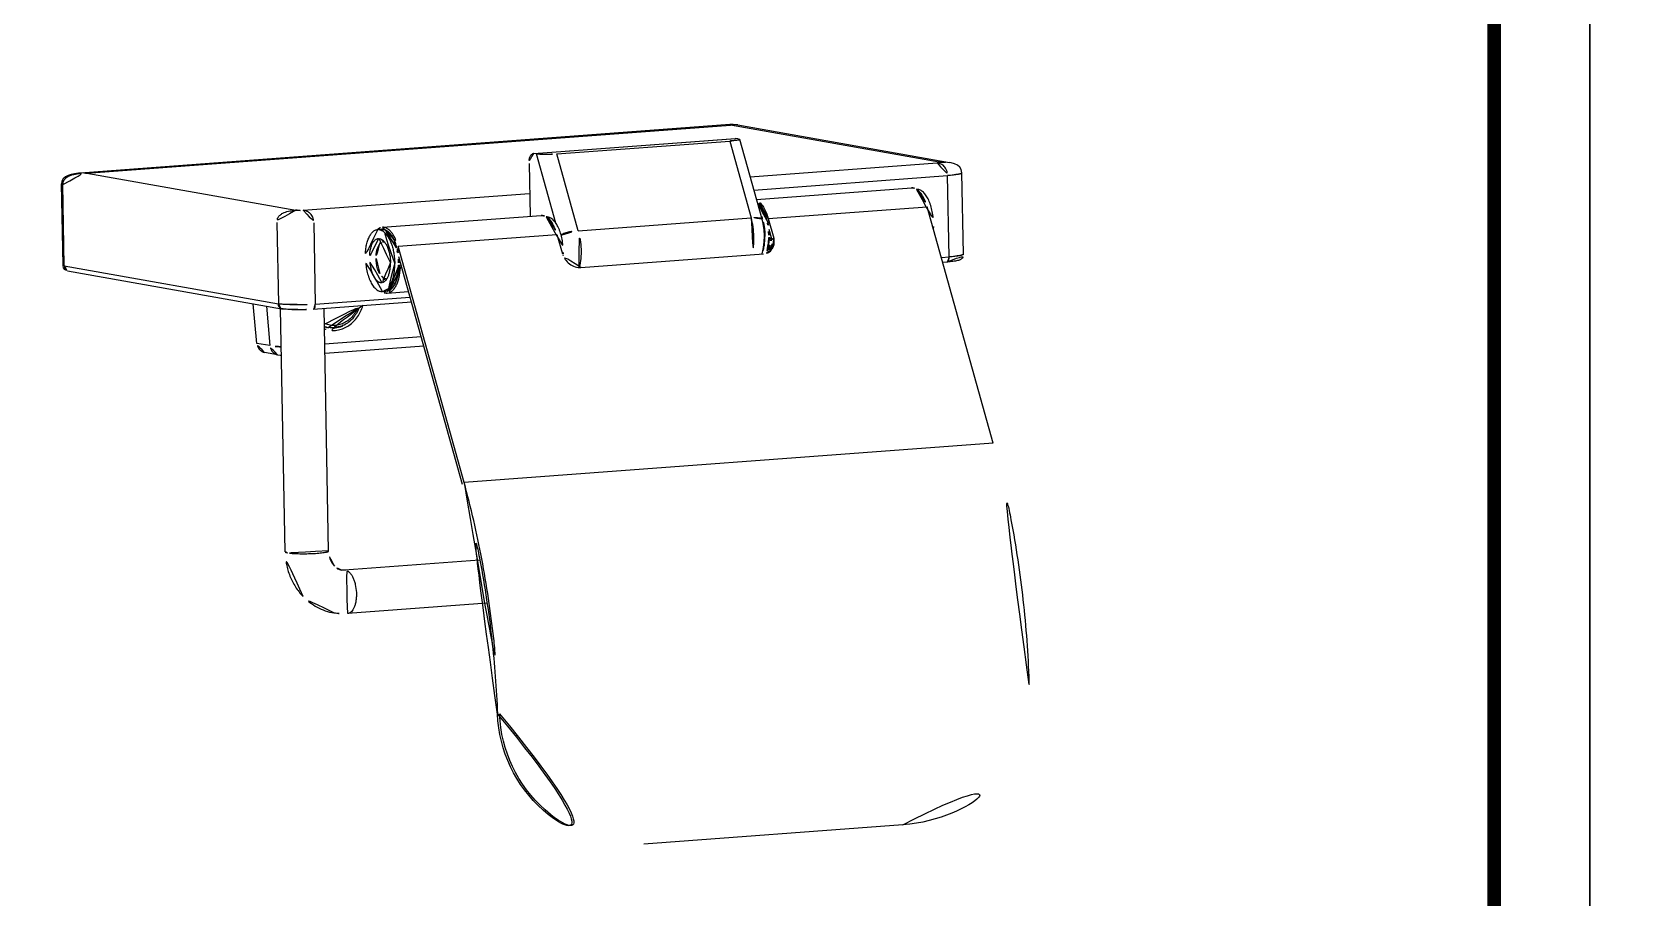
# Model space of a CAD drawing. Extents: x 16296660632 to 16296677481, y -37409620961 to -37409618123.
# Drawn here: x 16296676306.4 to 16296676482.7, y -37409618423.7 to -37409618328.5 of the extents above; entities that cross this region are included whole.
import ezdxf

# ---------------------------------------------------------------- set-up
doc = ezdxf.new("R2010")
doc.units = 0
doc.header["$LTSCALE"] = 10
doc.header["$MEASUREMENT"] = 0
doc.layers.get('0').update_dxf_attribs({"linetype": 'CONTINUOUS'})
doc.layers.add('02___PRT_ALL_AXES', color=7, linetype='CONTINUOUS')

msp = doc.modelspace()

# ---------------------------------------------------------------- linework, layer by layer
at = {"color": 7, "linetype": 'Continuous'}
for p, q in [((16296676383.16057, -37409618338.652496), (16296676311.69738, -37409618343.984497)), ((16296676312.418249, -37409618343.986153), (16296676383.23571, -37409618338.702164)), ((16296676383.27162, -37409618338.645493), (16296676383.159981, -37409618338.652367)), ((16296676406.228781, -37409618342.780411), (16296676383.23571, -37409618338.702164)), ((16296676384.07435, -37409618338.68576), (16296676384.075001, -37409618338.685867)), ((16296676384.07494, -37409618338.686234), (16296676407.338421, -37409618342.812447)), ((16296676361.620411, -37409618341.821793), (16296676383.750231, -37409618340.170593)), ((16296676361.62105, -37409618341.830276), (16296676383.81757, -37409618340.174103)), ((16296676364.134171, -37409618341.876511), (16296676383.15976, -37409618340.45694)), ((16296676383.15976, -37409618340.45694), (16296676385.52043, -37409618348.903229)), ((16296676383.749161, -37409618340.171021), (16296676383.81757, -37409618340.174103)), ((16296676384.08967, -37409618340.222366), (16296676383.81757, -37409618340.174103)), ((16296676386.73279, -37409618349.059631), (16296676384.28096, -37409618340.287163)), ((16296676361.62105, -37409618341.830276), (16296676361.552641, -37409618341.827187)), ((16296676361.893141, -37409618341.87854), (16296676361.62105, -37409618341.830276)), ((16296676364.017771, -37409618349.48027), (16296676361.893141, -37409618341.87854)), ((16296676366.494841, -37409618350.3228), (16296676364.134171, -37409618341.876511)), ((16296676312.418249, -37409618343.986153), (16296676335.41132, -37409618348.064392)), ((16296676361.07527, -37409618342.922737), (16296676361.182211, -37409618348.736389)), ((16296676385.431499, -37409618344.403717), (16296676405.984159, -37409618342.870193)), ((16296676408.88636, -37409618352.90657), (16296676408.721741, -37409618343.95784)), ((16296676408.721741, -37409618343.957863), (16296676408.721741, -37409618343.95784)), ((16296676309.78031, -37409618354.128281), (16296676309.61569, -37409618345.17955)), ((16296676309.61569, -37409618345.179657), (16296676309.61569, -37409618345.17955)), ((16296676309.92313, -37409618354.185066), (16296676309.758511, -37409618345.236343)), ((16296676385.83695, -37409618345.854393), (16296676407.141569, -37409618344.264763)), ((16296676386.122351, -37409618346.875504), (16296676403.174829, -37409618345.603149)), ((16296676407.3062, -37409618353.213493), (16296676407.141569, -37409618344.264763)), ((16296676336.223669, -37409618348.075317), (16296676361.13586, -37409618346.216507)), ((16296676344.93539, -37409618349.948639), (16296676362.42836, -37409618348.643417)), ((16296676366.494841, -37409618350.3228), (16296676385.52043, -37409618348.903229)), ((16296676387.40605, -37409618348.987457), (16296676404.899019, -37409618347.682243)), ((16296676387.40605, -37409618348.987457), (16296676388.00423, -37409618351.12767)), ((16296676412.168421, -37409618373.691513), (16296676404.899019, -37409618347.682243)), ((16296676333.319309, -37409618349.415283), (16296676333.48394, -37409618358.364014)), ((16296676337.381081, -37409618349.469856), (16296676337.54571, -37409618358.418587)), ((16296676346.65959, -37409618352.02771), (16296676364.152559, -37409618350.722488)), ((16296676364.152559, -37409618350.722488), (16296676364.750731, -37409618352.862717)), ((16296676387.479799, -37409618350.143013), (16296676387.811951, -37409618351.331421)), ((16296676344.57049, -37409618351.882309), (16296676344.77553, -37409618351.561081)), ((16296676353.92898, -37409618378.037003), (16296676346.65959, -37409618352.02771)), ((16296676366.79051, -37409618354.369904), (16296676386.873079, -37409618352.87146)), ((16296676386.713369, -37409618352.883377), (16296676386.77129, -37409618352.717911)), ((16296676387.51997, -37409618351.258293), (16296676387.660391, -37409618351.361191)), ((16296676387.521099, -37409618351.191269), (16296676387.767639, -37409618351.172882)), ((16296676387.660391, -37409618351.361191), (16296676387.81332, -37409618351.349792)), ((16296676388.00423, -37409618351.12767), (16296676387.811951, -37409618351.331421)), ((16296676309.92313, -37409618354.185066), (16296676333.48394, -37409618358.364014)), ((16296676353.73629, -37409618378.239273), (16296676346.73333, -37409618353.183273)), ((16296676346.7735, -37409618354.298538), (16296676346.913919, -37409618354.401459)), ((16296676347.02117, -37409618354.213127), (16296676346.77463, -37409618354.231537)), ((16296676347.070539, -37409618354.389771), (16296676346.913919, -37409618354.401459)), ((16296676406.462561, -37409618353.276428), (16296676407.3062, -37409618353.213493)), ((16296676406.608629, -37409618353.799057), (16296676407.090639, -37409618353.763092)), ((16296676310.28652, -37409618354.735352), (16296676333.84733, -37409618358.914307)), ((16296676344.82777, -37409618355.330383), (16296676345.078211, -37409618355.617653)), ((16296676337.54571, -37409618358.418587), (16296676347.978991, -37409618357.640137)), ((16296676345.47558, -37409618357.188507), (16296676347.804199, -37409618357.014763)), ((16296676331.12751, -37409618362.719818), (16296676330.706711, -37409618358.357246)), ((16296676332.17347, -37409618358.617416), (16296676332.557819, -37409618362.973511)), ((16296676334.221319, -37409618385.656921), (16296676333.72897, -37409618358.893311)), ((16296676333.84421, -37409618358.913742), (16296676333.84733, -37409618358.914307)), ((16296676337.330151, -37409618358.968201), (16296676348.125059, -37409618358.16275)), ((16296676339.02051, -37409618385.568626), (16296676338.52951, -37409618358.878708)), ((16296676332.557819, -37409618362.973511), (16296676331.12751, -37409618362.719818)), ((16296676349.199181, -37409618362.005867), (16296676338.601589, -37409618362.796623)), ((16296676349.48377, -37409618363.024094), (16296676338.62068, -37409618363.834633)), ((16296676333.39929, -37409618363.972519), (16296676331.968981, -37409618363.718826)), ((16296676333.399389, -37409618363.972527), (16296676333.39929, -37409618363.972519)), ((16296676412.168421, -37409618373.691513), (16296676353.92898, -37409618378.037003)), ((16296676340.758039, -37409618387.676643), (16296676340.432199, -37409618387.660889)), ((16296676355.62598, -37409618386.567284), (16296676340.758039, -37409618387.676643)), ((16296676340.892719, -37409618387.683647), (16296676340.758039, -37409618387.676643)), ((16296676356.430269, -37409618391.320602), (16296676341.1152, -37409618392.463318)), ((16296676402.23534, -37409618415.70842), (16296676373.708, -37409618417.83696))]:
    msp.add_line(p, q, dxfattribs=at)
at = {"ltscale": 0.5}
for points in [[(16296675826.83497, -37409618710.177101), (16296676477.83497, -37409618710.177101), (16296676477.83497, -37409618233.177101), (16296675826.83497, -37409618233.177101)], [(16296676477.834841, -37409618710.177017), (16296677128.834841, -37409618710.177017), (16296677128.834841, -37409618233.177017), (16296676477.834841, -37409618233.177017)]]:
    msp.add_lwpolyline(points, close=True, dxfattribs=at)
at = {"color": 5, "linetype": 'ByBlock', "lineweight": 200, "const_width": 1.5}
msp.add_lwpolyline([(16296675837.303169, -37409618689.75238), (16296676467.303169, -37409618689.75238), (16296676467.303169, -37409618244.25238), (16296675837.303169, -37409618244.25238)], close=True, dxfattribs=at)
at = {"color": 7, "linetype": 'Continuous'}
for points in [[(16296676384.07435, -37409618338.68576), (16296676383.862989, -37409618338.657013), (16296676383.54978, -37409618338.640472), (16296676383.27162, -37409618338.645493)], [(16296676311.69738, -37409618343.984497), (16296676311.4895, -37409618344.00267), (16296676311.05481, -37409618344.061996), (16296676310.68449, -37409618344.143066), (16296676310.347771, -37409618344.254883), (16296676310.048809, -37409618344.410744), (16296676309.80999, -37409618344.623322), (16296676309.662001, -37409618344.883537), (16296676309.615709, -37409618345.179893)], [(16296676408.721741, -37409618343.957863), (16296676408.65493, -37409618343.604599), (16296676408.490959, -37409618343.336411), (16296676408.23385, -37409618343.12088), (16296676407.90605, -37409618342.961617), (16296676407.534861, -37409618342.852188), (16296676407.338421, -37409618342.812447)], [(16296676386.77129, -37409618352.717911), (16296676386.897221, -37409618352.165863), (16296676386.97308, -37409618351.555634), (16296676386.99292, -37409618350.900124), (16296676386.951719, -37409618350.21788), (16296676386.84622, -37409618349.531479), (16296676386.732771, -37409618349.05954)], [(16296676333.399389, -37409618363.972527), (16296676333.67016, -37409618364.014679), (16296676333.823481, -37409618364.030853)]]:
    msp.add_lwpolyline(points, dxfattribs=at)
for centre, radius, start, end in [((16296676345.22925, -37409618351.1586), 1.27892, 129.90326516, 130.79596333), ((16296676382.85643, -37409618351.351562), 4.781026, 343.92283589, 346.94022289), ((16296676386.66116, -37409618351.861656), 1.201191, 322.55375595, 329.60701834), ((16296676310.889, -37409618354.109596), 1.108835, 180.96435848, 184.88825696), ((16296676360.948099, -37409618352.988777), 5.822828, 346.31701805, 346.57242966), ((16296676345.360041, -37409618355.018402), 0.591331, 246.02903366, 246.70485123), ((16296676339.59004, -37409618358.295624), 2.459985, 245.19269536, 247.27757699), ((16296676339.40778, -37409618358.38623), 2.65385, 251.36475045, 253.78473243), ((16296676339.425501, -37409618358.363853), 2.649, 251.01791389, 253.55670627), ((16296676339.511471, -37409618358.465477), 2.837975, 250.49883057, 256.93537362), ((16296676339.12986, -37409618358.329086), 2.631497, 257.63773278, 259.9413373), ((16296676339.40432, -37409618358.398277), 2.641298, 253.78366594, 259.93655765), ((16296676339.421129, -37409618358.378853), 2.633374, 253.55542959, 259.94079929), ((16296676339.40262, -37409618358.406273), 2.633146, 259.94281249, 260.30943731), ((16296676339.314631, -37409618358.013474), 3.041081, 292.81146412, 298.58098025), ((16296676339.27137, -37409618357.933327), 3.132156, 298.57452616, 302.80938481), ((16296676340.658689, -37409618386.354889), 6.125467, 259.96343752, 274.27399458), ((16296676401.11923, -37409618400.75), 15, 274.26717273, 1.87694277), ((16296676372.59189, -37409618402.87854), 15, 182.39574367, 274.26717273), ((16296676372.81687, -37409618402.861763), 15, 182.41018384, 274.26717273)]:
    msp.add_arc(centre, radius, start, end, dxfattribs=at)
for points, knots in [([(16296676383.160521, -37409618338.652344), (16296676383.170839, -37409618338.651901), (16296676383.19758, -37409618338.67215), (16296676383.219959, -37409618338.689987), (16296676383.23571, -37409618338.702164)], [0, 0, 0, 0, 0.3415950427, 1, 1, 1, 1]), ([(16296676383.23571, -37409618338.702164), (16296676383.37941, -37409618338.682243), (16296676383.65834, -37409618338.652786), (16296676383.94116, -37409618338.66188), (16296676384.07435, -37409618338.68576)], [0, 0, 0, 0, 0.5174135619, 1, 1, 1, 1]), ([(16296676383.15976, -37409618340.45694), (16296676383.295179, -37409618340.446838), (16296676383.49333, -37409618340.430832), (16296676383.748631, -37409618340.405563), (16296676383.918501, -37409618340.385674), (16296676384.04641, -37409618340.367287), (16296676384.13471, -37409618340.35083), (16296676384.186991, -37409618340.33931), (16296676384.22961, -37409618340.326447), (16296676384.260349, -37409618340.315376), (16296676384.283791, -37409618340.297363), (16296676384.28092, -37409618340.28717)], [0, 0, 0, 0, 0.3555241697, 0.5203989133, 0.6716795606, 0.8031676381, 0.8588776652, 0.9063364594, 0.9443755691, 0.9722569289, 1, 1, 1, 1]), ([(16296676384.28092, -37409618340.28717), (16296676384.278681, -37409618340.279213), (16296676384.257549, -37409618340.264709), (16296676384.218201, -37409618340.250526), (16296676384.159201, -37409618340.235352), (16296676384.114531, -37409618340.226784), (16296676384.08967, -37409618340.222366)], [0, 0, 0, 0, 0.1206545996, 0.3330137569, 0.6310706614, 1, 1, 1, 1]), ([(16296676361.552629, -37409618341.826897), (16296676361.51825, -37409618341.829651), (16296676361.44652, -37409618341.85025), (16296676361.351339, -37409618341.92067), (16296676361.26775, -37409618342.02565), (16296676361.16787, -37409618342.218246), (16296676361.08901, -37409618342.522713), (16296676361.07271, -37409618342.783623), (16296676361.07527, -37409618342.922737)], [0, 0, 0, 0, 0.0806163217, 0.1696891928, 0.2726761512, 0.3917822635, 0.6746470395, 1, 1, 1, 1]), ([(16296676361.893141, -37409618341.87854), (16296676362.0278, -37409618341.90242), (16296676362.364531, -37409618341.933884), (16296676362.914881, -37409618341.940201), (16296676363.526279, -37409618341.917953), (16296676363.93651, -37409618341.891273), (16296676364.134171, -37409618341.876511)], [0, 0, 0, 0, 0.1827308759, 0.4507318977, 0.7351469922, 1, 1, 1, 1]), ([(16296676309.758511, -37409618345.236343), (16296676309.75606, -37409618345.103333), (16296676309.811819, -37409618344.829208), (16296676310.084379, -37409618344.517609), (16296676310.437309, -37409618344.316933), (16296676310.81974, -37409618344.184334), (16296676311.214319, -37409618344.09523), (16296676311.74708, -37409618344.019882), (16296676312.15, -37409618343.994766), (16296676312.418249, -37409618343.986153)], [0, 0, 0, 0, 0.1239695419, 0.2482951006, 0.3734818991, 0.4989157371, 0.6243514134, 0.7498967279, 1, 1, 1, 1]), ([(16296676312.418249, -37409618343.986153), (16296676312.36013, -37409618343.981888), (16296676312.121759, -37409618343.968369), (16296676311.88233, -37409618343.971039), (16296676311.70233, -37409618343.984131)], [0, 0, 0, 0, 0.2440679968, 1, 1, 1, 1]), ([(16296676405.984159, -37409618342.870193), (16296676406.01671, -37409618342.867767), (16296676406.077049, -37409618342.862534), (16296676406.159069, -37409618342.852676), (16296676406.216869, -37409618342.843063), (16296676406.253389, -37409618342.834412), (16296676406.27319, -37409618342.828491), (16296676406.28758, -37409618342.822327), (16296676406.29698, -37409618342.816681), (16296676406.30151, -37409618342.808777), (16296676406.29668, -37409618342.801064), (16296676406.28706, -37409618342.795761), (16296676406.272421, -37409618342.790131), (16296676406.252411, -37409618342.784943), (16296676406.23723, -37409618342.781921), (16296676406.228781, -37409618342.780411)], [0, 0, 0, 0, 0.2408935481, 0.4468439316, 0.6095141386, 0.6728951082, 0.7237066316, 0.7618863151, 0.7879356214, 0.8046938156, 0.8214659484, 0.8475455736, 0.8858369014, 0.9367307095, 1, 1, 1, 1]), ([(16296676405.984159, -37409618342.870193), (16296676406.104219, -37409618342.891487), (16296676406.353279, -37409618342.956039), (16296676406.651369, -37409618343.120003), (16296676406.86941, -37409618343.338013), (16296676407.01969, -37409618343.58432), (16296676407.117611, -37409618343.903549), (16296676407.139299, -37409618344.141022), (16296676407.141569, -37409618344.264763)], [0, 0, 0, 0, 0.1833568249, 0.3845726262, 0.5025523031, 0.6435392918, 0.8138980738, 1, 1, 1, 1]), ([(16296676406.228781, -37409618342.780411), (16296676406.4137, -37409618342.766617), (16296676406.783779, -37409618342.75238), (16296676407.154699, -37409618342.7798), (16296676407.336479, -37409618342.812088)], [0, 0, 0, 0, 0.5010897115, 1, 1, 1, 1]), ([(16296676407.141569, -37409618344.264763), (16296676407.359699, -37409618344.248489), (16296676407.66909, -37409618344.220642), (16296676408.054199, -37409618344.170212), (16296676408.283381, -37409618344.132248), (16296676408.466379, -37409618344.0923), (16296676408.5877, -37409618344.05658), (16296676408.6588, -37409618344.024727), (16296676408.69845, -37409618344.001297), (16296676408.722, -37409618343.974663), (16296676408.72172, -37409618343.957863)], [0, 0, 0, 0, 0.4013796987, 0.5697670316, 0.7125903786, 0.8275838888, 0.9131116706, 0.9447347076, 0.9691571689, 1, 1, 1, 1]), ([(16296676309.758511, -37409618345.236343), (16296676309.72263, -37409618345.22998), (16296676309.676041, -37409618345.219917), (16296676309.62804, -37409618345.199738), (16296676309.615841, -37409618345.185623), (16296676309.615709, -37409618345.179657)], [0, 0, 0, 0, 0.6904615387, 0.8869138872, 1, 1, 1, 1]), ([(16296676403.174549, -37409618345.60318), (16296676403.26589, -37409618345.596359), (16296676403.459841, -37409618345.616074), (16296676403.63645, -37409618345.695572), (16296676403.72156, -37409618345.746567)], [0, 0, 0, 0, 0.4800175131, 1, 1, 1, 1]), ([(16296676403.72156, -37409618345.746567), (16296676403.85181, -37409618345.824631), (16296676404.105841, -37409618346.046417), (16296676404.42231, -37409618346.486794), (16296676404.69623, -37409618347.043716), (16296676404.836941, -37409618347.460083), (16296676404.899019, -37409618347.682243)], [0, 0, 0, 0, 0.1971651423, 0.4309180905, 0.7005295156, 1, 1, 1, 1]), ([(16296676387.40605, -37409618348.987457), (16296676387.341669, -37409618348.757057), (16296676387.19528, -37409618348.326599), (16296676386.908239, -37409618347.754463), (16296676386.57621, -37409618347.309128), (16296676386.308571, -37409618347.092102), (16296676386.172409, -37409618347.020111)], [0, 0, 0, 0, 0.3022177926, 0.572783319, 0.8054062699, 1, 1, 1, 1]), ([(16296676335.41132, -37409618348.064392), (16296676335.191839, -37409618348.080757), (16296676334.751619, -37409618348.132507), (16296676334.208521, -37409618348.275703), (16296676333.80216, -37409618348.483704), (16296676333.57667, -37409618348.676849), (16296676333.43948, -37409618348.875397), (16296676333.34054, -37409618349.102524), (16296676333.31703, -37409618349.291397), (16296676333.319309, -37409618349.415283)], [0, 0, 0, 0, 0.2390384871, 0.4809400281, 0.604812799, 0.7324428521, 0.7983382572, 0.8654183024, 1, 1, 1, 1]), ([(16296676335.41132, -37409618348.064392), (16296676335.46047, -37409618348.07312), (16296676335.57917, -37409618348.08342), (16296676335.850109, -37409618348.092537), (16296676336.071751, -37409618348.086639), (16296676336.223669, -37409618348.075317)], [0, 0, 0, 0, 0.1840677739, 0.438255957, 1, 1, 1, 1]), ([(16296676336.223669, -37409618348.075317), (16296676336.343731, -37409618348.096603), (16296676336.592791, -37409618348.161148), (16296676336.89089, -37409618348.325104), (16296676337.108919, -37409618348.543121), (16296676337.259199, -37409618348.789429), (16296676337.357121, -37409618349.108673), (16296676337.378811, -37409618349.34613), (16296676337.381081, -37409618349.469856)], [0, 0, 0, 0, 0.1833568276, 0.3845726292, 0.5025523039, 0.6435392892, 0.8138980704, 1, 1, 1, 1]), ([(16296676362.42819, -37409618348.643463), (16296676362.519581, -37409618348.636642), (16296676362.71365, -37409618348.656372), (16296676362.89032, -37409618348.735992), (16296676362.97546, -37409618348.787048)], [0, 0, 0, 0, 0.4799902097, 1, 1, 1, 1]), ([(16296676362.97546, -37409618348.787048), (16296676362.98707, -37409618348.794006), (16296676363.03417, -37409618348.823303), (16296676363.07942, -37409618348.85556), (16296676363.11252, -37409618348.881302)], [0, 0, 0, 0, 0.2439161059, 1, 1, 1, 1]), ([(16296676363.11252, -37409618348.881302), (16296676363.22751, -37409618348.970718), (16296676363.44878, -37409618349.198868), (16296676363.72752, -37409618349.623047), (16296676363.969509, -37409618350.140167), (16296676364.09622, -37409618350.520897), (16296676364.152559, -37409618350.722488)], [0, 0, 0, 0, 0.2037146979, 0.4399971261, 0.7072525271, 1, 1, 1, 1]), ([(16296676385.52043, -37409618348.903229), (16296676385.61307, -37409618349.234703), (16296676385.75494, -37409618349.921158), (16296676385.844061, -37409618350.96579), (16296676385.81081, -37409618351.992798), (16296676385.703051, -37409618352.657532), (16296676385.6252, -37409618352.971268)], [0, 0, 0, 0, 0.2513296924, 0.5102641041, 0.7639416274, 1, 1, 1, 1]), ([(16296676386.732759, -37409618349.05954), (16296676386.715651, -37409618348.998199), (16296676386.5972, -37409618348.935822), (16296676386.44149, -37409618348.903847), (16296676386.280121, -37409618348.886223), (16296676386.10412, -37409618348.87999), (16296676385.848619, -37409618348.882133), (16296676385.653, -37409618348.893341), (16296676385.52043, -37409618348.903229)], [0, 0, 0, 0, 0.1516014428, 0.2631839616, 0.3922473892, 0.5335805088, 0.6834964336, 1, 1, 1, 1]), ([(16296676344.40884, -37409618350.177513), (16296676344.48617, -37409618350.112839), (16296676344.65085, -37409618350.005386), (16296676344.842501, -37409618349.955582), (16296676344.93511, -37409618349.948669)], [0, 0, 0, 0, 0.5204809596, 1, 1, 1, 1]), ([(16296676344.93511, -37409618349.948669), (16296676345.018311, -37409618349.942459), (16296676345.193621, -37409618349.957413), (16296676345.44919, -37409618350.059967), (16296676345.695959, -37409618350.236526), (16296676345.930059, -37409618350.482071), (16296676346.148291, -37409618350.791206), (16296676346.42289, -37409618351.299637), (16296676346.57563, -37409618351.727333), (16296676346.65959, -37409618352.02771)], [0, 0, 0, 0, 0.0867692089, 0.1796323848, 0.2831728529, 0.3999965102, 0.5309213047, 0.6755978555, 1, 1, 1, 1]), ([(16296676364.60173, -37409618350.803711), (16296676364.72891, -37409618350.715843), (16296676365.03109, -37409618350.574623), (16296676365.666941, -37409618350.405434), (16296676366.1682, -37409618350.347183), (16296676366.494841, -37409618350.3228)], [0, 0, 0, 0, 0.2353099705, 0.5013919631, 1, 1, 1, 1]), ([(16296676366.611759, -37409618354.340927), (16296676366.68614, -37409618354.029388), (16296676366.788429, -37409618353.371292), (16296676366.817089, -37409618352.356407), (16296676366.72666, -37409618351.326157), (16296676366.586161, -37409618350.649551), (16296676366.494841, -37409618350.3228)], [0, 0, 0, 0, 0.2368471633, 0.4905700289, 0.7491171255, 1, 1, 1, 1]), ([(16296676344.570641, -37409618351.882103), (16296676344.51182, -37409618351.974228), (16296676344.410049, -37409618352.188583), (16296676344.30731, -37409618352.550346), (16296676344.247141, -37409618352.960892), (16296676344.237619, -37409618353.249184), (16296676344.240351, -37409618353.397377)], [0, 0, 0, 0, 0.2089069586, 0.4499005945, 0.7166711083, 1, 1, 1, 1]), ([(16296676344.82832, -37409618351.611313), (16296676344.804239, -37409618351.626457), (16296676344.70307, -37409618351.700821), (16296676344.62269, -37409618351.800568), (16296676344.570641, -37409618351.882103)], [0, 0, 0, 0, 0.2272923806, 1, 1, 1, 1]), ([(16296676344.95787, -37409618351.336617), (16296676344.94133, -37409618351.352173), (16296676344.87343, -37409618351.420883), (16296676344.81526, -37409618351.49884), (16296676344.77553, -37409618351.561081)], [0, 0, 0, 0, 0.2351145165, 1, 1, 1, 1]), ([(16296676345.161659, -37409618351.539093), (16296676345.1057, -37409618351.529968), (16296676344.98679, -37409618351.532532), (16296676344.878241, -37409618351.579933), (16296676344.82832, -37409618351.611313)], [0, 0, 0, 0, 0.490170745, 1, 1, 1, 1]), ([(16296676387.72777, -37409618352.481461), (16296676387.62089, -37409618352.594681), (16296676387.35297, -37409618352.783867), (16296676387.035601, -37409618352.859337), (16296676386.873079, -37409618352.87146)], [0, 0, 0, 0, 0.4885814695, 1, 1, 1, 1]), ([(16296676387.5138, -37409618352.431931), (16296676387.53336, -37409618352.34787), (16296676387.606171, -37409618351.994713), (16296676387.64584, -37409618351.63501), (16296676387.660391, -37409618351.361191)], [0, 0, 0, 0, 0.2394101704, 1, 1, 1, 1]), ([(16296676387.697281, -37409618352.469383), (16296676387.74423, -37409618352.389328), (16296676387.821119, -37409618352.215187), (16296676387.89897, -37409618351.830643), (16296676387.866249, -37409618351.525711), (16296676387.811951, -37409618351.331421)], [0, 0, 0, 0, 0.2378511352, 0.4829771131, 1, 1, 1, 1]), ([(16296676388.00423, -37409618351.12767), (16296676388.038679, -37409618351.250931), (16296676388.080851, -37409618351.499771), (16296676388.055571, -37409618351.869293), (16296676387.94038, -37409618352.206886), (16296676387.805861, -37409618352.398712), (16296676387.72777, -37409618352.481461)], [0, 0, 0, 0, 0.2663520401, 0.5201786969, 0.7631877108, 1, 1, 1, 1]), ([(16296676309.78031, -37409618354.128281), (16296676309.78042, -37409618354.134232), (16296676309.79249, -37409618354.148407), (16296676309.840549, -37409618354.168694), (16296676309.88718, -37409618354.178703), (16296676309.92313, -37409618354.185066)], [0, 0, 0, 0, 0.1127946805, 0.3085644978, 1, 1, 1, 1]), ([(16296676309.81234, -37409618354.358658), (16296676309.829269, -37409618354.416), (16296676309.87792, -37409618354.525162), (16296676310.003481, -37409618354.64325), (16296676310.146339, -37409618354.70578), (16296676310.241369, -37409618354.727386), (16296676310.28665, -37409618354.735367)], [0, 0, 0, 0, 0.2794567971, 0.5456480592, 0.785090415, 1, 1, 1, 1]), ([(16296676309.92313, -37409618354.185066), (16296676309.924471, -37409618354.257973), (16296676309.937071, -37409618354.390717), (16296676310.00461, -37409618354.566856), (16296676310.12645, -37409618354.689613), (16296676310.232019, -37409618354.725693), (16296676310.28652, -37409618354.735352)], [0, 0, 0, 0, 0.3034007743, 0.5504670796, 0.7696561451, 1, 1, 1, 1]), ([(16296676344.240351, -37409618353.397377), (16296676344.24387, -37409618353.588882), (16296676344.275709, -37409618353.964996), (16296676344.392771, -37409618354.49733), (16296676344.569691, -37409618354.959427), (16296676344.73506, -37409618355.22406), (16296676344.82794, -37409618355.330566)], [0, 0, 0, 0, 0.2797858358, 0.549571223, 0.7935795566, 1, 1, 1, 1]), ([(16296676346.913919, -37409618354.401459), (16296676346.89456, -37409618354.765991), (16296676346.826981, -37409618355.294823), (16296676346.639931, -37409618355.947563), (16296676346.46707, -37409618356.358627), (16296676346.26087, -37409618356.698357), (16296676346.024811, -37409618356.958542), (16296676345.7621, -37409618357.131073), (16296676345.56912, -37409618357.181473), (16296676345.47595, -37409618357.188454)], [0, 0, 0, 0, 0.3259772803, 0.4726605583, 0.6053722008, 0.7230146563, 0.825934222, 0.9165702028, 1, 1, 1, 1]), ([(16296676366.79051, -37409618354.369904), (16296676366.575729, -37409618354.385933), (16296676366.12245, -37409618354.324127), (16296676365.510839, -37409618354.004097), (16296676365.019449, -37409618353.504089), (16296676364.81176, -37409618353.08107), (16296676364.750731, -37409618352.862717)], [0, 0, 0, 0, 0.2378278948, 0.4912620856, 0.7496442135, 1, 1, 1, 1]), ([(16296676407.09063, -37409618353.763092), (16296676407.20388, -37409618353.754639), (16296676407.4195, -37409618353.736366), (16296676407.72484, -37409618353.702744), (16296676407.994659, -37409618353.664093), (16296676408.22999, -37409618353.619202), (16296676408.40671, -37409618353.571838), (16296676408.5368, -37409618353.521187), (16296676408.63513, -37409618353.469437), (16296676408.7369, -37409618353.390762), (16296676408.86438, -37409618353.212784), (16296676408.88859, -37409618353.029892), (16296676408.886459, -37409618352.906433)], [0, 0, 0, 0, 0.1533286595, 0.2921038135, 0.4146845161, 0.5212221975, 0.6154509658, 0.6611557233, 0.7094449556, 0.7650636485, 0.8332964748, 1, 1, 1, 1]), ([(16296676407.3062, -37409618353.213493), (16296676407.307631, -37409618353.291603), (16296676407.304001, -37409618353.428268), (16296676407.271179, -37409618353.603821), (16296676407.21113, -37409618353.711166), (16296676407.14435, -37409618353.753853), (16296676407.10861, -37409618353.761749), (16296676407.090639, -37409618353.763092)], [0, 0, 0, 0, 0.3652832175, 0.636680131, 0.8323642234, 0.9157148544, 1, 1, 1, 1]), ([(16296676407.3062, -37409618353.213493), (16296676407.52434, -37409618353.197197), (16296676407.83374, -37409618353.169373), (16296676408.21887, -37409618353.118927), (16296676408.44805, -37409618353.080963), (16296676408.63105, -37409618353.041023), (16296676408.752359, -37409618353.005287), (16296676408.82346, -37409618352.97345), (16296676408.8631, -37409618352.950012), (16296676408.886641, -37409618352.92337), (16296676408.886351, -37409618352.90657)], [0, 0, 0, 0, 0.4013957845, 0.569787513, 0.7126121353, 0.8276034848, 0.9131258258, 0.9447450803, 0.9691633457, 1, 1, 1, 1]), ([(16296676344.82794, -37409618355.330566), (16296676344.85038, -37409618355.356308), (16296676344.935419, -37409618355.446297), (16296676345.037701, -37409618355.522232), (16296676345.119801, -37409618355.558731)], [0, 0, 0, 0, 0.2754199513, 1, 1, 1, 1]), ([(16296676345.078211, -37409618355.61763), (16296676345.094721, -37409618355.636574), (16296676345.158701, -37409618355.706337), (16296676345.23033, -37409618355.769447), (16296676345.287291, -37409618355.809387)], [0, 0, 0, 0, 0.2654005443, 1, 1, 1, 1]), ([(16296676345.126181, -37409618355.561523), (16296676345.17872, -37409618355.584137), (16296676345.289591, -37409618355.613663), (16296676345.40399, -37409618355.60022), (16296676345.456591, -37409618355.584183)], [0, 0, 0, 0, 0.5098267874, 1, 1, 1, 1]), ([(16296676345.47595, -37409618357.188454), (16296676345.38447, -37409618357.195297), (16296676345.19017, -37409618357.175552), (16296676345.013309, -37409618357.095779), (16296676344.928089, -37409618357.044632)], [0, 0, 0, 0, 0.47997378, 1, 1, 1, 1]), ([(16296676333.48394, -37409618358.364014), (16296676333.592501, -37409618358.38327), (16296676333.840321, -37409618358.415314), (16296676334.432699, -37409618358.464279), (16296676335.305161, -37409618358.492279), (16296676336.411831, -37409618358.482758), (16296676337.17317, -37409618358.446404), (16296676337.54571, -37409618358.418587)], [0, 0, 0, 0, 0.0812970776, 0.1840896608, 0.4382260561, 0.7245498786, 1, 1, 1, 1]), ([(16296676333.48394, -37409618358.364014), (16296676333.48527, -37409618358.43663), (16296676333.497789, -37409618358.568893), (16296676333.564711, -37409618358.744476), (16296676333.685341, -37409618358.867233), (16296676333.79011, -37409618358.903816), (16296676333.84421, -37409618358.913742)], [0, 0, 0, 0, 0.3035224957, 0.5508645518, 0.7701393386, 1, 1, 1, 1]), ([(16296676333.844419, -37409618358.913742), (16296676333.94725, -37409618358.932037), (16296676334.172461, -37409618358.961937), (16296676334.69092, -37409618359.005547), (16296676335.434191, -37409618359.030167), (16296676336.371361, -37409618359.022476), (16296676337.01474, -37409618358.99173), (16296676337.330219, -37409618358.968201)], [0, 0, 0, 0, 0.0897276497, 0.1950016941, 0.4469016157, 0.7282206964, 1, 1, 1, 1]), ([(16296676337.54571, -37409618358.418587), (16296676337.54714, -37409618358.496689), (16296676337.54352, -37409618358.633347), (16296676337.5107, -37409618358.808868), (16296676337.45068, -37409618358.916229), (16296676337.38394, -37409618358.958923), (16296676337.348221, -37409618358.966843), (16296676337.33024, -37409618358.968201)], [0, 0, 0, 0, 0.3652697557, 0.6366764583, 0.8323787024, 0.9157288564, 1, 1, 1, 1]), ([(16296676338.63983, -37409618360.564682), (16296676338.72476, -37409618360.60025), (16296676338.898569, -37409618360.661774), (16296676339.16786, -37409618360.723686), (16296676339.442551, -37409618360.754494), (16296676339.71979, -37409618360.753807), (16296676339.99679, -37409618360.72171), (16296676340.270741, -37409618360.658508), (16296676340.5389, -37409618360.56485), (16296676340.887039, -37409618360.399834), (16296676341.2945, -37409618360.121246), (16296676341.64329, -37409618359.763947), (16296676341.88282, -37409618359.43782), (16296676342.041771, -37409618359.173523), (16296676342.177219, -37409618358.893829), (16296676342.250839, -37409618358.69931), (16296676342.283369, -37409618358.600372)], [0, 0, 0, 0, 0.0593886231, 0.1186108323, 0.1778434691, 0.2372629215, 0.2970366127, 0.3573149885, 0.4182246679, 0.4798635557, 0.6053976786, 0.7342148427, 0.7998222641, 0.8660674062, 0.9328366884, 1, 1, 1, 1]), ([(16296676338.96117, -37409618360.971741), (16296676339.051069, -37409618360.987694), (16296676339.2328, -37409618361.010468), (16296676339.50775, -37409618361.016922), (16296676339.782949, -37409618360.995644), (16296676340.05603, -37409618360.946838), (16296676340.324751, -37409618360.871033), (16296676340.58691, -37409618360.768951), (16296676340.84041, -37409618360.641487), (16296676341.16551, -37409618360.438454), (16296676341.540371, -37409618360.126221), (16296676341.85848, -37409618359.751022), (16296676342.075741, -37409618359.418808), (16296676342.219391, -37409618359.154243), (16296676342.34186, -37409618358.877533), (16296676342.40872, -37409618358.68663), (16296676342.43836, -37409618358.589859)], [0, 0, 0, 0, 0.059487209, 0.1190958056, 0.1789064243, 0.239027805, 0.2995465689, 0.3605354147, 0.4220534227, 0.4841420832, 0.6099808216, 0.7381354142, 0.8030401808, 0.8683742966, 0.9340579041, 1, 1, 1, 1]), ([(16296676342.781219, -37409618358.568817), (16296676342.656891, -37409618359.010361), (16296676342.26786, -37409618359.844711), (16296676341.464251, -37409618360.655357), (16296676340.701401, -37409618361.075623), (16296676340.09724, -37409618361.265488), (16296676339.477711, -37409618361.325073), (16296676339.068081, -37409618361.275963), (16296676338.86994, -37409618361.230011)], [0, 0, 0, 0, 0.2646173826, 0.5199514992, 0.6435136337, 0.7641866298, 0.882666118, 1, 1, 1, 1]), ([(16296676340.49365, -37409618360.816704), (16296676340.25127, -37409618360.918549), (16296676339.74181, -37409618361.057007), (16296676339.21319, -37409618361.045181), (16296676338.959379, -37409618361.001846)], [0, 0, 0, 0, 0.5052166866, 1, 1, 1, 1]), ([(16296676341.4573, -37409618360.180298), (16296676341.419319, -37409618360.216461), (16296676341.26564, -37409618360.356194), (16296676341.099001, -37409618360.48175), (16296676340.9685, -37409618360.565842)], [0, 0, 0, 0, 0.2524918102, 1, 1, 1, 1]), ([(16296676331.967911, -37409618363.718597), (16296676331.85895, -37409618363.699188), (16296676331.64353, -37409618363.6185), (16296676331.379459, -37409618363.390381), (16296676331.19615, -37409618363.080261), (16296676331.13929, -37409618362.84198), (16296676331.12751, -37409618362.719818)], [0, 0, 0, 0, 0.2378526677, 0.4820443809, 0.7362239192, 1, 1, 1, 1]), ([(16296676333.3993, -37409618363.972473), (16296676333.29023, -37409618363.953194), (16296676333.07456, -37409618363.872673), (16296676332.81012, -37409618363.644531), (16296676332.626551, -37409618363.334229), (16296676332.56962, -37409618363.095779), (16296676332.557819, -37409618362.973511)], [0, 0, 0, 0, 0.2378540694, 0.4820380872, 0.7362156016, 1, 1, 1, 1]), ([(16296676333.798559, -37409618363.094856), (16296676333.67062, -37409618363.091553), (16296676333.255239, -37409618363.072937), (16296676332.84087, -37409618363.025742), (16296676332.557819, -37409618362.973511)], [0, 0, 0, 0, 0.3077824721, 1, 1, 1, 1]), ([(16296676416.111179, -37409618400.258713), (16296676416.10763, -37409618400.150131), (16296676416.00145, -37409618397.03981), (16296676415.556431, -37409618390.965927), (16296676414.248711, -37409618382.192467), (16296676412.93527, -37409618376.473938), (16296676412.168421, -37409618373.691513)], [0.24192801798, 0.24192801798, 0.24192801798, 0.24192801798, 0.2511059533, 0.5048280685, 0.7561098702, 1, 1, 1, 1]), ([(16296676353.92898, -37409618378.037003), (16296676354.6915, -37409618380.803673), (16296676355.998819, -37409618386.489288), (16296676357.27331, -37409618395.002403), (16296676357.713461, -37409618400.720383), (16296676357.83013, -37409618403.492508)], [0, 0, 0, 0, 0.2438547732, 0.4950865538, 0.73077771791, 0.73077771791, 0.73077771791, 0.73077771791]), ([(16296676357.605, -37409618403.505569), (16296676357.490259, -37409618400.763168), (16296676357.05555, -37409618395.092102), (16296676355.79318, -37409618386.641983), (16296676354.49427, -37409618380.989639), (16296676353.73629, -37409618378.239273)], [0.27030939406, 0.27030939406, 0.27030939406, 0.27030939406, 0.5048714122, 0.7561272554, 1, 1, 1, 1]), ([(16296676334.50696, -37409618385.770508), (16296676334.465731, -37409618385.763199), (16296676334.39397, -37409618385.748581), (16296676334.312361, -37409618385.725372), (16296676334.26453, -37409618385.703957), (16296676334.237181, -37409618385.687523), (16296676334.22154, -37409618385.668839), (16296676334.221319, -37409618385.656921)], [0, 0, 0, 0, 0.3959675068, 0.6917050296, 0.8016168337, 0.8873464652, 1, 1, 1, 1]), ([(16296676336.197121, -37409618390.564636), (16296676335.88818, -37409618390.24556), (16296676335.330919, -37409618389.539177), (16296676334.71364, -37409618388.334351), (16296676334.326891, -37409618387.02417), (16296676334.229719, -37409618386.113678), (16296676334.221319, -37409618385.656921)], [0, 0, 0, 0, 0.2463549417, 0.4952286432, 0.7465993287, 1, 1, 1, 1]), ([(16296676339.02051, -37409618385.568626), (16296676339.02084, -37409618385.586304), (16296676338.989929, -37409618385.612457), (16296676338.94437, -37409618385.634399), (16296676338.886869, -37409618385.655434), (16296676338.81505, -37409618385.675568), (16296676338.689911, -37409618385.704407), (16296676338.499041, -37409618385.737198), (16296676338.23241, -37409618385.771759), (16296676337.79702, -37409618385.814453), (16296676337.18788, -37409618385.851784), (16296676336.427231, -37409618385.871933), (16296676335.68767, -37409618385.866493), (16296676335.12166, -37409618385.840851), (16296676334.739849, -37409618385.805237), (16296676334.578621, -37409618385.783218), (16296676334.50696, -37409618385.770508)], [0, 0, 0, 0, 0.0116173201, 0.0216252578, 0.0348251197, 0.0512552976, 0.070854469, 0.1191577565, 0.1785820997, 0.2476004915, 0.406807845, 0.5797635432, 0.747869926, 0.8930665488, 0.95214555, 1, 1, 1, 1]), ([(16296676339.645519, -37409618387.225693), (16296676339.455179, -37409618387.029114), (16296676339.13563, -37409618386.500076), (16296676339.02652, -37409618385.895477), (16296676339.02051, -37409618385.568626)], [0, 0, 0, 0, 0.4556548301, 1, 1, 1, 1]), ([(16296676340.43191, -37409618387.660683), (16296676340.363041, -37409618387.648643), (16296676340.22471, -37409618387.613052), (16296676339.946119, -37409618387.489288), (16296676339.75807, -37409618387.341919), (16296676339.645519, -37409618387.225693)], [0, 0, 0, 0, 0.2300932619, 0.4675380557, 1, 1, 1, 1]), ([(16296676341.115191, -37409618392.463257), (16296676341.186899, -37409618392.457893), (16296676341.337099, -37409618392.413818), (16296676341.53454, -37409618392.262161), (16296676341.70619, -37409618392.036301), (16296676341.849529, -37409618391.74411), (16296676341.961029, -37409618391.394707), (16296676342.037121, -37409618390.999588), (16296676342.075239, -37409618390.572083), (16296676342.07345, -37409618389.979507), (16296676341.995411, -37409618389.391724), (16296676341.841089, -37409618388.841949), (16296676341.69615, -37409618388.479721), (16296676341.52496, -37409618388.172287), (16296676341.332529, -37409618387.929489), (16296676341.123819, -37409618387.759262), (16296676340.96771, -37409618387.696953), (16296676340.892719, -37409618387.683647)], [0, 0, 0, 0, 0.0386864959, 0.0817056644, 0.1318362358, 0.1900384297, 0.2560000873, 0.3285827016, 0.4060987354, 0.4865268069, 0.6471054287, 0.7230163797, 0.7933247946, 0.8565160595, 0.9117049798, 0.9590277376, 1, 1, 1, 1]), ([(16296676339.591169, -37409618392.386627), (16296676339.271641, -37409618392.329933), (16296676338.639919, -37409618392.164864), (16296676337.7432, -37409618391.769653), (16296676336.91659, -37409618391.23703), (16296676336.425301, -37409618390.800293), (16296676336.197121, -37409618390.564636)], [0, 0, 0, 0, 0.2488667775, 0.4981970869, 0.7484486736, 1, 1, 1, 1])]:
    msp.add_open_spline(points, degree=3, knots=knots, dxfattribs=at)
msp.add_open_spline([(16296676309.784189, -37409618354.204086), (16296676309.788731, -37409618354.256271), (16296676309.79751, -37409618354.308441), (16296676309.81234, -37409618354.358658)], degree=3, dxfattribs=at)
at = {"layer": '02___PRT_ALL_AXES', "color": 7, "linetype": 'Continuous'}
for p, q in [((16296676344.422529, -37409618350.197479), (16296676344.84532, -37409618350.165939)), ((16296676387.524031, -37409618351.192459), (16296676387.52375, -37409618351.200089)), ((16296676346.777571, -37409618354.232712), (16296676346.777281, -37409618354.240341)), ((16296676344.931471, -37409618357.018517), (16296676345.354259, -37409618356.986969)), ((16296676338.670321, -37409618360.920151), (16296676338.96117, -37409618360.971741))]:
    msp.add_line(p, q, dxfattribs=at)
for centre, radius, start, end in [((16296676381.275881, -37409618350.743561), 6.167696, 14.64327337, 14.78020767), ((16296676380.811069, -37409618350.857178), 6.646131, 10.09260092, 14.5777488), ((16296676381.39884, -37409618350.746353), 6.110019, 13.88641042, 15.01042892), ((16296676344.90152, -37409618350.923752), 0.759893, 85.01709524, 94.24154129), ((16296676344.26285, -37409618351.450256), 1.305664, 54.90330357, 55.67014379), ((16296676344.86791, -37409618351.076447), 0.91676, 70.47615915, 70.84497435), ((16296676380.230591, -37409618350.955803), 7.234912, 1.05048707, 10.05619999), ((16296676380.40527, -37409618350.953522), 7.060219, 357.99971611, 1.05791906), ((16296676380.384621, -37409618350.943573), 7.144109, 1.06403988, 6.44158959), ((16296676380.599039, -37409618350.938889), 6.929632, 357.90304669, 1.05835612), ((16296676398.73678, -37409618349.603302), 6.855949, 355.89444305, 1.1086359), ((16296676340.529409, -37409618353.783829), 6.167696, 14.64327337, 14.78020767), ((16296676340.0646, -37409618353.89743), 6.646131, 10.09260092, 14.5777488), ((16296676340.65237, -37409618353.786621), 6.110019, 13.88641042, 15.01042892), ((16296676339.484131, -37409618353.996063), 7.234912, 1.05048707, 10.05619999), ((16296676358.105499, -37409618352.651001), 6.74053, 356.49376365, 358.1672304), ((16296676357.8214, -37409618352.641571), 7.024795, 358.16460545, 1.06579014), ((16296676383.40605, -37409618351.627586), 3.561258, 339.36103319, 340.13868125), ((16296676380.86722, -37409618350.946732), 6.661346, 356.97713788, 357.82037211), ((16296676339.6588, -37409618353.993767), 7.060219, 357.99971611, 1.05791906), ((16296676339.638149, -37409618353.983841), 7.144109, 1.06403988, 6.44158959), ((16296676340.12076, -37409618353.986977), 6.661346, 356.97713788, 357.82037211), ((16296676339.852579, -37409618353.979141), 6.929632, 357.90304669, 1.05835612), ((16296676339.130171, -37409618358.318542), 2.671976, 265.97541053, 266.34167212)]:
    msp.add_arc(centre, radius, start, end, dxfattribs=at)
for points, knots in [([(16296676403.72068, -37409618345.77301), (16296676403.77722, -37409618345.768921), (16296676403.89381, -37409618345.773849), (16296676404.06735, -37409618345.820328), (16296676404.238791, -37409618345.904678), (16296676404.406321, -37409618346.025307), (16296676404.56846, -37409618346.180656), (16296676404.723669, -37409618346.368942), (16296676404.87044, -37409618346.588097), (16296676405.007259, -37409618346.835823), (16296676405.13265, -37409618347.10939), (16296676405.285879, -37409618347.512787), (16296676405.438049, -37409618348.060806), (16296676405.55448, -37409618348.753883), (16296676405.58703, -37409618349.230469), (16296676405.59144, -37409618349.470642)], [0, 0, 0, 0, 0.0379756458, 0.0774102917, 0.1195400203, 0.1652747885, 0.2151884957, 0.2695621467, 0.3284341946, 0.3916594749, 0.4589453998, 0.5298810364, 0.6805806465, 0.8390716181, 1, 1, 1, 1]), ([(16296676386.25565, -37409618347.336327), (16296676386.374729, -37409618347.42247), (16296676386.53977, -37409618347.58493), (16296676386.729349, -37409618347.837433), (16296676386.86713, -37409618348.059799), (16296676386.99441, -37409618348.306183), (16296676387.15225, -37409618348.671677), (16296676387.246531, -37409618348.963097), (16296676387.300381, -37409618349.16391)], [0, 0, 0, 0, 0.2059683441, 0.3203212217, 0.4424022494, 0.5720069792, 0.7086549967, 1, 1, 1, 1]), ([(16296676387.2395, -37409618349.170143), (16296676387.188049, -37409618348.975113), (16296676387.098431, -37409618348.691757), (16296676386.949619, -37409618348.335052), (16296676386.83005, -37409618348.093536), (16296676386.701349, -37409618347.87468), (16296676386.56461, -37409618347.680481), (16296676386.42111, -37409618347.512733), (16296676386.317711, -37409618347.415802), (16296676386.26519, -37409618347.372818)], [0, 0, 0, 0, 0.2917143839, 0.4287293341, 0.5587553472, 0.681186835, 0.7956031626, 0.9018345305, 1, 1, 1, 1]), ([(16296676362.97683, -37409618348.81308), (16296676363.03334, -37409618348.809189), (16296676363.14986, -37409618348.814529), (16296676363.32321, -37409618348.861504), (16296676363.49445, -37409618348.946243), (16296676363.661751, -37409618349.067177), (16296676363.82366, -37409618349.222748), (16296676363.978649, -37409618349.411179), (16296676364.1252, -37409618349.630402), (16296676364.261801, -37409618349.878098), (16296676364.38698, -37409618350.151581), (16296676364.53994, -37409618350.554749), (16296676364.691839, -37409618351.102364), (16296676364.808069, -37409618351.794823), (16296676364.840561, -37409618352.270973), (16296676364.84498, -37409618352.51091)], [0, 0, 0, 0, 0.0379725721, 0.0774219958, 0.1195775027, 0.1653425001, 0.2152855817, 0.2696842054, 0.3285745814, 0.3918103008, 0.4590984607, 0.5300282909, 0.6806953146, 0.839133261, 1, 1, 1, 1]), ([(16296676386.7728, -37409618349.04393), (16296676386.759001, -37409618348.996834), (16296676386.703011, -37409618348.814377), (16296676386.637711, -37409618348.63472), (16296676386.583281, -37409618348.503807)], [0, 0, 0, 0, 0.2571719728, 1, 1, 1, 1]), ([(16296676387.0415, -37409618350.854736), (16296676387.03863, -37409618350.699127), (16296676387.02282, -37409618350.38829), (16296676386.96977, -37409618349.927254), (16296676386.88825, -37409618349.478027), (16296676386.814461, -37409618349.186043), (16296676386.7728, -37409618349.04393)], [0, 0, 0, 0, 0.2543471813, 0.5082662782, 0.757979038, 1, 1, 1, 1]), ([(16296676387.33028, -37409618349.279953), (16296676387.3475, -37409618349.349579), (16296676387.412689, -37409618349.634232), (16296676387.4589, -37409618349.923187), (16296676387.48362, -37409618350.142067)], [0, 0, 0, 0, 0.2456392518, 1, 1, 1, 1]), ([(16296676344.42264, -37409618350.197479), (16296676344.374121, -37409618350.201103), (16296676344.276171, -37409618350.218117), (16296676344.1339, -37409618350.272057), (16296676343.996691, -37409618350.353699), (16296676343.865681, -37409618350.462044), (16296676343.74172, -37409618350.596008), (16296676343.62571, -37409618350.754463), (16296676343.51841, -37409618350.936096), (16296676343.38409, -37409618351.215714), (16296676343.24597, -37409618351.61499), (16296676343.13065, -37409618352.143921), (16296676343.06469, -37409618352.719963), (16296676343.055229, -37409618353.117996), (16296676343.058969, -37409618353.321007)], [0, 0, 0, 0, 0.0398102403, 0.0807501218, 0.12382659, 0.1698438417, 0.2193737113, 0.2727769464, 0.3302219329, 0.3917308722, 0.5263311012, 0.6747272817, 0.8338614453, 1, 1, 1, 1]), ([(16296676344.999189, -37409618350.37204), (16296676344.95352, -37409618350.340851), (16296676344.860991, -37409618350.28598), (16296676344.715179, -37409618350.227333), (16296676344.56851, -37409618350.196091), (16296676344.47051, -37409618350.193909), (16296676344.42264, -37409618350.197479)], [0, 0, 0, 0, 0.2704830977, 0.5240222169, 0.7652601134, 1, 1, 1, 1]), ([(16296676344.84532, -37409618350.165939), (16296676344.889351, -37409618350.162659), (16296676344.97851, -37409618350.16304), (16296676345.15822, -37409618350.191742), (16296676345.38192, -37409618350.281418), (16296676345.630409, -37409618350.46077), (16296676345.861, -37409618350.705139), (16296676346.071911, -37409618351.008591), (16296676346.2609, -37409618351.365219), (16296676346.425119, -37409618351.768097), (16296676346.513901, -37409618352.054947), (16296676346.553909, -37409618352.204163)], [0, 0, 0, 0, 0.046465192, 0.0933736426, 0.190874813, 0.2966725726, 0.4135395704, 0.5427924196, 0.6844307617, 0.837427799, 1, 1, 1, 1]), ([(16296676345.16872, -37409618350.210426), (16296676345.152109, -37409618350.204674), (16296676345.086559, -37409618350.18399), (16296676345.018471, -37409618350.171158), (16296676344.96752, -37409618350.166733)], [0, 0, 0, 0, 0.2558631402, 1, 1, 1, 1]), ([(16296676346.295031, -37409618353.894989), (16296676346.291571, -37409618353.706833), (16296676346.26996, -37409618353.331772), (16296676346.19516, -37409618352.779022), (16296676346.079849, -37409618352.248497), (16296676345.927151, -37409618351.75441), (16296676345.741171, -37409618351.309937), (16296676345.55757, -37409618350.981552), (16296676345.396669, -37409618350.755569), (16296676345.23918, -37409618350.568268), (16296676345.10693, -37409618350.447601), (16296676345.013559, -37409618350.381989)], [0, 0, 0, 0, 0.146686732, 0.2925013545, 0.4343688669, 0.5694003767, 0.695052197, 0.8093149325, 0.8617896666, 0.9110462951, 1, 1, 1, 1]), ([(16296676346.493031, -37409618352.210388), (16296676346.45969, -37409618352.084007), (16296676346.386789, -37409618351.839363), (16296676346.255711, -37409618351.490952), (16296676346.10718, -37409618351.174042), (16296676345.94339, -37409618350.893333), (16296676345.76668, -37409618350.652924), (16296676345.57937, -37409618350.456337), (16296676345.38393, -37409618350.30661), (16296676345.243811, -37409618350.237053), (16296676345.17429, -37409618350.212387)], [0, 0, 0, 0, 0.1584842947, 0.309301794, 0.4509911135, 0.5824004363, 0.7027945358, 0.8119950881, 0.9105596022, 1, 1, 1, 1]), ([(16296676387.0415, -37409618350.854736), (16296676387.044809, -37409618351.035049), (16296676387.038031, -37409618351.389832), (16296676386.98691, -37409618351.90683), (16296676386.896299, -37409618352.389771), (16296676386.807171, -37409618352.694412), (16296676386.75547, -37409618352.837517)], [0, 0, 0, 0, 0.2687480433, 0.5281366934, 0.7732750622, 1, 1, 1, 1]), ([(16296676344.49629, -37409618351.184738), (16296676344.461821, -37409618351.187302), (16296676344.39222, -37409618351.199402), (16296676344.29113, -37409618351.237717), (16296676344.19364, -37409618351.295731), (16296676344.10054, -37409618351.372704), (16296676344.01248, -37409618351.467903), (16296676343.930031, -37409618351.58046), (16296676343.853809, -37409618351.709534), (16296676343.75835, -37409618351.908203), (16296676343.660219, -37409618352.191887), (16296676343.57827, -37409618352.567734), (16296676343.53142, -37409618352.97702), (16296676343.524691, -37409618353.259842), (16296676343.527349, -37409618353.404083)], [0, 0, 0, 0, 0.0398104613, 0.0807496795, 0.1238269098, 0.1698422791, 0.2193737308, 0.2727745052, 0.3302216746, 0.3917277251, 0.5263292746, 0.6747230859, 0.8338654694, 1, 1, 1, 1]), ([(16296676345.826651, -37409618353.81192), (16296676345.823509, -37409618353.641167), (16296676345.80036, -37409618353.302353), (16296676345.71755, -37409618352.809593), (16296676345.59017, -37409618352.351387), (16296676345.44751, -37409618352.004807), (16296676345.313841, -37409618351.762917), (16296676345.20944, -37409618351.607224), (16296676345.09906, -37409618351.473511), (16296676344.98377, -37409618351.36322), (16296676344.864639, -37409618351.277649), (16296676344.742729, -37409618351.21788), (16296676344.619341, -37409618351.185066), (16296676344.53647, -37409618351.181732), (16296676344.49629, -37409618351.184738)], [0, 0, 0, 0, 0.1609782674, 0.3195132367, 0.4702450848, 0.6084005868, 0.6716254606, 0.7304910046, 0.7848527155, 0.8347536764, 0.8804728136, 0.9225906491, 0.9620193013, 1, 1, 1, 1]), ([(16296676346.583811, -37409618352.320213), (16296676346.60103, -37409618352.389832), (16296676346.66622, -37409618352.6745), (16296676346.712429, -37409618352.96344), (16296676346.73715, -37409618353.182327)], [0, 0, 0, 0, 0.2456392518, 1, 1, 1, 1]), ([(16296676387.461189, -37409618351.199944), (16296676387.45603, -37409618351.346451), (16296676387.43671, -37409618351.633713), (16296676387.379511, -37409618352.05162), (16296676387.29558, -37409618352.442947), (16296676387.219931, -37409618352.690887), (16296676387.17738, -37409618352.808411)], [0, 0, 0, 0, 0.2682997475, 0.5264197234, 0.7712471176, 1, 1, 1, 1]), ([(16296676387.5193, -37409618351.297989), (16296676387.512079, -37409618351.434647), (16296676387.48958, -37409618351.702507), (16296676387.43033, -37409618352.092178), (16296676387.34691, -37409618352.457764), (16296676387.273399, -37409618352.689667), (16296676387.232349, -37409618352.799927)], [0, 0, 0, 0, 0.2675666098, 0.5251150507, 0.7699857619, 1, 1, 1, 1]), ([(16296676344.93136, -37409618357.018517), (16296676344.8748, -37409618357.022743), (16296676344.758169, -37409618357.018051), (16296676344.584511, -37409618356.971878), (16296676344.412939, -37409618356.887787), (16296676344.24527, -37409618356.767326), (16296676344.083, -37409618356.612137), (16296676343.92765, -37409618356.423927), (16296676343.780729, -37409618356.204803), (16296676343.64378, -37409618355.957092), (16296676343.51825, -37409618355.683456), (16296676343.36487, -37409618355.279922), (16296676343.21253, -37409618354.731644), (16296676343.09597, -37409618354.038208), (16296676343.063391, -37409618353.561333), (16296676343.058969, -37409618353.321007)], [0, 0, 0, 0, 0.0379777057, 0.0774032874, 0.1195170761, 0.1652331047, 0.215128577, 0.2694867073, 0.3283473501, 0.3915661169, 0.4588506186, 0.5297898233, 0.6805095913, 0.8390334138, 1, 1, 1, 1]), ([(16296676344.8577, -37409618356.031273), (16296676344.81752, -37409618356.034271), (16296676344.73465, -37409618356.03093), (16296676344.611259, -37409618355.998123), (16296676344.489361, -37409618355.938347), (16296676344.37023, -37409618355.852783), (16296676344.25493, -37409618355.742493), (16296676344.14455, -37409618355.60878), (16296676344.040159, -37409618355.453079), (16296676343.90649, -37409618355.211197), (16296676343.76383, -37409618354.864609), (16296676343.63645, -37409618354.406418), (16296676343.553631, -37409618353.913651), (16296676343.530491, -37409618353.574829), (16296676343.527349, -37409618353.404083)], [0, 0, 0, 0, 0.0379806987, 0.0774093509, 0.1195271864, 0.1652463236, 0.2151472845, 0.2695089954, 0.3283745394, 0.3915994132, 0.5297549152, 0.6804867633, 0.8390217326, 1, 1, 1, 1]), ([(16296676345.826651, -37409618353.81192), (16296676345.829309, -37409618353.956161), (16296676345.82258, -37409618354.238983), (16296676345.775721, -37409618354.64827), (16296676345.693781, -37409618355.024109), (16296676345.59565, -37409618355.307823), (16296676345.500191, -37409618355.506477), (16296676345.42396, -37409618355.635536), (16296676345.34152, -37409618355.748108), (16296676345.25345, -37409618355.843307), (16296676345.160351, -37409618355.920273), (16296676345.06287, -37409618355.978287), (16296676344.961769, -37409618356.016602), (16296676344.892179, -37409618356.028702), (16296676344.8577, -37409618356.031273)], [0, 0, 0, 0, 0.1661345306, 0.3252769141, 0.4736707254, 0.6082722749, 0.6697783254, 0.7272254948, 0.7806262692, 0.8301577209, 0.8761730902, 0.9192503205, 0.9601895387, 1, 1, 1, 1]), ([(16296676346.772829, -37409618354.338242), (16296676346.763571, -37409618354.513573), (16296676346.731951, -37409618354.854507), (16296676346.642639, -37409618355.343513), (16296676346.514299, -37409618355.787857), (16296676346.349331, -37409618356.177032), (16296676346.17832, -37409618356.455833), (16296676346.02375, -37409618356.639481), (16296676345.903231, -37409618356.753937), (16296676345.77519, -37409618356.847656), (16296676345.64028, -37409618356.919373), (16296676345.49954, -37409618356.967644), (16296676345.40263, -37409618356.983368), (16296676345.354259, -37409618356.986969)], [0, 0, 0, 0, 0.1629383221, 0.3173460195, 0.4607109051, 0.5913246481, 0.7086177832, 0.7625759981, 0.8137279467, 0.8625029824, 0.9094050796, 0.9549835107, 1, 1, 1, 1]), ([(16296676346.295031, -37409618353.894989), (16296676346.29785, -37409618354.048187), (16296676346.293751, -37409618354.350769), (16296676346.25798, -37409618354.794922), (16296676346.193279, -37409618355.2173), (16296676346.10088, -37409618355.610184), (16296676345.982441, -37409618355.966476), (16296676345.839979, -37409618356.279892), (16296676345.67597, -37409618356.544823), (16296676345.546841, -37409618356.693947), (16296676345.47925, -37409618356.757141)], [0, 0, 0, 0, 0.1507970826, 0.297548078, 0.4381796055, 0.5709263657, 0.6942680523, 0.8071173912, 0.9089459745, 1, 1, 1, 1]), ([(16296676346.71472, -37409618354.240189), (16296676346.708879, -37409618354.406021), (16296676346.68574, -37409618354.729973), (16296676346.614929, -37409618355.19812), (16296676346.510281, -37409618355.629913), (16296676346.374041, -37409618356.0159), (16296676346.209129, -37409618356.347641), (16296676346.045389, -37409618356.580116), (16296676345.902161, -37409618356.729202), (16296676345.793289, -37409618356.819672), (16296676345.68021, -37409618356.891632), (16296676345.600901, -37409618356.927658), (16296676345.56109, -37409618356.942123)], [0, 0, 0, 0, 0.1617300209, 0.3161891591, 0.4609941513, 0.5941469713, 0.7143175562, 0.821083175, 0.8697148088, 0.9154634545, 0.9587167952, 1, 1, 1, 1]), ([(16296676345.47925, -37409618356.757141), (16296676345.43849, -37409618356.795258), (16296676345.35466, -37409618356.86412), (16296676345.21826, -37409618356.944763), (16296676345.07688, -37409618356.998077), (16296676344.97957, -37409618357.014938), (16296676344.93136, -37409618357.018517)], [0, 0, 0, 0, 0.2707199703, 0.524299174, 0.7654363939, 1, 1, 1, 1]), ([(16296676345.56109, -37409618356.942123), (16296676345.52762, -37409618356.954277), (16296676345.45949, -37409618356.974121), (16296676345.389259, -37409618356.98436), (16296676345.354259, -37409618356.986969)], [0, 0, 0, 0, 0.5037233224, 1, 1, 1, 1])]:
    msp.add_open_spline(points, degree=3, knots=knots, dxfattribs=at)

doc.saveas('drawing.dxf')
